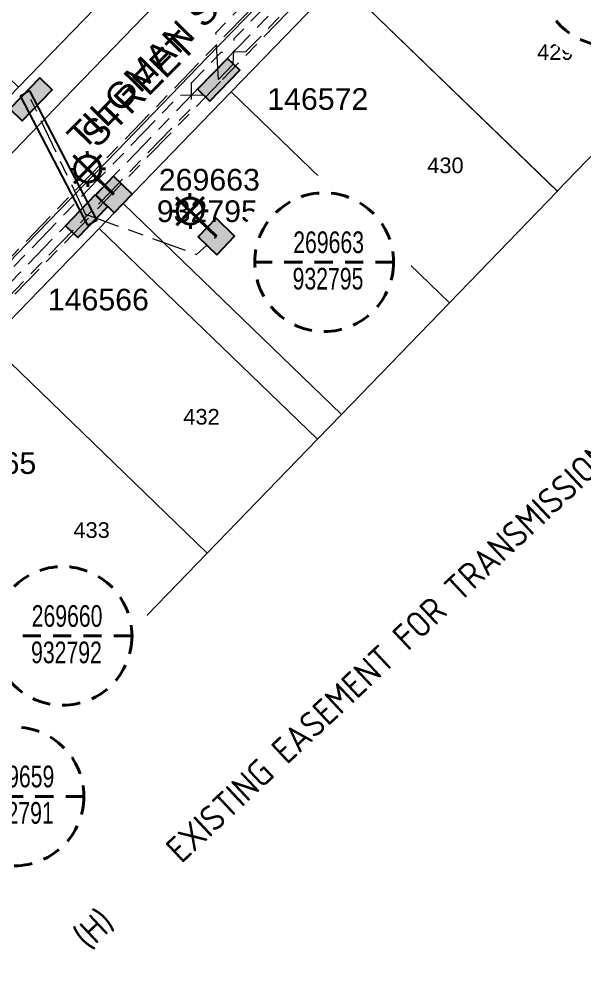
# Model space of a CAD drawing. Header units: metres. Extents: x 286940 to 288014, y 6148948 to 6150082.
# Drawn here: x 287357.4 to 287422.5, y 6149432.1 to 6149543.3 of the extents above; entities that cross this region are included whole.
import ezdxf
from ezdxf.enums import TextEntityAlignment as Align

# ---------------------------------------------------------------- set-up
doc = ezdxf.new("R2010")
doc.units = ezdxf.units.M
for name, pattern in [('Cable Exist UG', [8.2, 4, -1.2, 1.8, -1.2]), ('Dash', [5, 3, -2]), ('IE Trench LV', [6.5, 5, -1.5])]:
    doc.linetypes.add(name, pattern=pattern)
doc.layers.get('0').update_dxf_attribs({"color": 6})
doc.layers.add('_User Kerbs', color=2, linetype='Continuous', lineweight=5)
doc.layers.add('Cadastre Roads_SP_NEW', color=251, linetype='Continuous', lineweight=5)
for name, color, linetype in [('_User Miscellaneous10', 7, 'Continuous'), ('_User Miscellaneous12', 7, 'Continuous'), ('_User Stage 5 HV', 7, 'Continuous'), ('Equip_LV_EXT', 7, 'Continuous'), ('Equip_SP_SL_EXT', 7, 'Continuous'), ('Notes', 7, 'Continuous'), ('Notes_LV_MISC', 7, 'Continuous'), ('Notes_SL_MISC', 7, 'Continuous'), ('SupportsUG_SP_LV_SL_EXT', 7, 'Continuous'), ('UG_Details_SP_MISC', 7, 'Continuous')]:
    doc.layers.add(name, color=color, linetype=linetype)
doc.styles.add('COLUMN_LABEL', font='arial.ttf')
doc.styles.add('iecARIAL', font='arial.ttf', dxfattribs={"height": 2})
doc.styles.add('LotNum', font='isocp.shx', dxfattribs={"height": 1.8})
doc.styles.add('POLE_LABEL', font='arial.ttf')
doc.styles.add('RoadName', font='arial.ttf', dxfattribs={"height": 2.5})
doc.styles.get("Standard").update_dxf_attribs({"font": 'arial.ttf'})

# ---------------------------------------------------------------- blocks, each defined once
blk = doc.blocks.new('*U14')
blk.add_hatch(color=256).paths.add_polyline_path([(-2.475, 3), (-2.475, 1.02), (2.475, 1.02), (2.475, 3)])
blk.add_lwpolyline([(-2.475, 1.02), (2.475, 1.02), (2.475, 3), (-2.475, 3)], close=True)
at = {"style": 'iecARIAL', "flags": 8}
blk.add_attdef('ASSET_NUM', (1.5, 3.5), '', height=2.5, dxfattribs=at)
for tag, p, flags in [('OWNED_BY', (0, -0.2), 9), ('STATE', (0, -0.4), 9), ('SUPPORT_TYPE', (0, -0.6), 9), ('USAGE', (0, -0.8), 9), ('LEGEND', (0, -1), 9), ('LOCATION', (0, -1.2), 9), ('STREETNAME', (0, -1.8), 9), ('SUBURB', (0, -2), 1), ('NOTES', (0, -1.4), 9), ('PARENT', (0, -1.6), 9)]:
    blk.add_attdef(tag, p, '', height=0.2, dxfattribs=dict(flags=flags))
blk = doc.blocks.new('COLUMN_EXT')
blk.add_hatch(color=256).paths.add_polyline_path([(-1.49, 1.48), (-1.49, -1.49), (1.48, -1.49), (1.48, 1.48)])
blk.add_lwpolyline([(-1.49, -1.49), (1.48, -1.49), (1.48, 1.48), (-1.49, 1.48)], close=True)
for tag, height, style, flags, p in [('ASSET_NUM', 2.5, 'COLUMN_LABEL', 8, (2, 2)), ('STRUCTURE_PLANT_NUMBER', 0.2, 'POLE_LABEL', 9, (1.81, 0.03)), ('STREET_CODE', 0.2, 'COLUMN_LABEL', 9, (1.81, -0.2))]:
    blk.add_attdef(tag, text='', height=height, dxfattribs=dict(style=style, flags=flags)).set_placement(p, align=Align.MIDDLE_LEFT)
at = {"flags": 9}
for tag, p in [('COLUMN_TYPE', (1.81, -0.4)), ('OWNED_BY', (1.81, -0.6)), ('STATE', (1.81, -0.8)), ('USAGE', (1.81, -1)), ('LEGEND', (1.81, -1.2)), ('STREETNAME', (1.81, -1.6)), ('SUBURB', (1.81, -1.8)), ('LOCATION', (1.81, -1.4)), ('NOTES', (1.81, -2))]:
    blk.add_attdef(tag, text='', height=0.2, dxfattribs=at).set_placement(p, align=Align.MIDDLE_LEFT)
at = {"flags": 1}
blk.add_attdef('Z', (1.81, -2.35), '', height=0.2, dxfattribs=at)
blk = doc.blocks.new('SL_LANTERN_EXT')
at = {"lineweight": 40}
for p, q in [((-1.46, 5.68), (-1.06, 5.28)), ((0, 1.97), (0, 6.47)), ((1.46, 5.68), (1.06, 5.28)), ((-2.25, 4.22), (2.25, 4.22)), ((-1.46, 2.76), (-1.06, 3.16)), ((0, 0), (0, 2.72)), ((1.46, 2.76), (1.06, 3.16))]:
    blk.add_line(p, q, dxfattribs=at)
blk.add_circle((0, 4.22), 1.5, dxfattribs=at)
at = {"style": 'iecARIAL', "flags": 8}
blk.add_attdef('ASSET_NUM', (1.5, 1.5), '', height=2.5, dxfattribs=at)
for tag, p, height, flags in [('CONSTRUCTED_VOLTAGE', (0.98, -0.65), 0.2, 9), ('CONTROL_TYPE', (0.98, -0.85), 0.2, 9), ('LANTERN_PURPOSE', (0.98, -1.05), 0.2, 9), ('LANTERN_TYPE', (0.98, -1.25), 0.2, 9), ('LNUMBER', (2.18, -3.25), 2.5, 8), ('OPERATING_VOLTAGE', (0.98, -1.65), 0.2, 9), ('ORIENTATION', (0.98, -1.85), 0.2, 9), ('OWNED_BY', (0.98, -2.05), 0.2, 9), ('STATE', (0.98, -2.25), 0.2, 9), ('NO_PHASES', (0.98, -1.45), 0.2, 9), ('USAGE', (0.98, -2.45), 0.2, 9), ('CEXIST', (0.98, -2.65), 0.2, 9), ('CNEW', (0.98, -2.85), 0.2, 9), ('CNUMBER', (0.98, -3.05), 0.2, 9), ('CREMOVE', (0.98, -3.25), 0.2, 9), ('CREPLACE', (0.98, -3.45), 0.2, 9), ('LKINGHEIGHT', (0.98, -3.65), 0.2, 9), ('LBRACKET', (0.98, -3.85), 0.2, 9), ('LBRACKETVOCAB', (0.98, -4.05), 0.2, 9), ('LCATEGORY', (0.98, -4.25), 0.2, 9), ('LCHARGE1', (0.98, -4.45), 0.2, 9), ('LCHARGE1PERCENT', (0.98, -4.65), 0.2, 9), ('LCHARGE2', (0.98, -4.85), 0.2, 9), ('LCHARGE2PERCENT', (0.98, -5.05), 0.2, 9), ('LCHARGE3', (0.98, -5.25), 0.2, 9), ('LCHARGE3PERCENT', (0.98, -5.45), 0.2, 9), ('LEXIST', (0.98, -5.65), 0.2, 9), ('LLAMP', (0.98, -5.85), 0.2, 9), ('LLAMPVOCAB', (0.98, -6.05), 0.2, 9), ('LMAST', (0.98, -6.25), 0.2, 9), ('LMASTVOCAB', (0.98, -6.45), 0.2, 9), ('LNEW', (0.98, -6.65), 0.2, 9), ('LANTNUMBER', (0.98, -6.85), 0.2, 9), ('LOUTREACH', (0.98, -7.25), 0.2, 9), ('LOUTREACHVOCAB', (0.98, -7.45), 0.2, 9), ('LRATECODE', (0.98, -7.65), 0.2, 9), ('LREMOVE', (0.98, -7.85), 0.2, 9), ('LREPLACE', (0.98, -8.05), 0.2, 9), ('LTYPE', (0.98, -8.25), 0.2, 9), ('LTYPEVOCAB', (0.98, -8.45), 0.2, 9), ('LEGEND', (0.98, -8.65), 0.2, 9), ('LOCATION', (0.98, -8.85), 0.2, 9), ('NOTES', (0.98, -9.05), 0.2, 9), ('STREETNAME', (0.98, -9.25), 0.2, 9), ('SUBURB', (0.98, -9.45), 0.2, 1)]:
    blk.add_attdef(tag, p, '', height=height, dxfattribs=dict(flags=flags))
blk = doc.blocks.new('SLANTERN_NUM_EXT')
blk.add_wipeout([(-0.31, 10), (-0.94, 9.96), (-1.57, 9.88), (-2.18, 9.76), (-2.79, 9.61), (-3.39, 9.41), (-3.97, 9.18), (-4.54, 8.91), (-5.09, 8.61), (-5.62, 8.27), (-6.13, 7.91), (-6.62, 7.5), (-7.07, 7.07), (-7.5, 6.62), (-7.91, 6.13), (-8.27, 5.62), (-8.61, 5.09), (-8.91, 4.54), (-9.18, 3.97), (-9.41, 3.39), (-9.61, 2.79), (-9.76, 2.18), (-9.88, 1.57), (-9.96, 0.94), (-10, 0.31), (-10, -0.31), (-9.96, -0.94), (-9.88, -1.57), (-9.76, -2.18), (-9.61, -2.79), (-9.41, -3.39), (-9.18, -3.97), (-8.91, -4.54), (-8.61, -5.09), (-8.27, -5.62), (-7.91, -6.13), (-7.5, -6.62), (-7.07, -7.07), (-6.62, -7.5), (-6.13, -7.91), (-5.62, -8.27), (-5.09, -8.61), (-4.54, -8.91), (-3.97, -9.18), (-3.39, -9.41), (-2.79, -9.61), (-2.18, -9.76), (-1.57, -9.88), (-0.94, -9.96), (-0.31, -10), (0.31, -10), (0.94, -9.96), (1.57, -9.88), (2.18, -9.76), (2.79, -9.61), (3.39, -9.41), (3.97, -9.18), (4.54, -8.91), (5.09, -8.61), (5.62, -8.27), (6.13, -7.91), (6.62, -7.5), (7.07, -7.07), (7.5, -6.62), (7.91, -6.13), (8.27, -5.62), (8.61, -5.09), (8.91, -4.54), (9.18, -3.97), (9.41, -3.39), (9.61, -2.79), (9.76, -2.18), (9.88, -1.57), (9.96, -0.94), (10, -0.31), (10, 0.31), (9.96, 0.94), (9.88, 1.57), (9.76, 2.18), (9.61, 2.79), (9.41, 3.39), (9.18, 3.97), (8.91, 4.54), (8.61, 5.09), (8.27, 5.62), (7.91, 6.13), (7.5, 6.62), (7.07, 7.07), (6.62, 7.5), (6.13, 7.91), (5.62, 8.27), (5.09, 8.61), (4.54, 8.91), (3.97, 9.18), (3.39, 9.41), (2.79, 9.61), (2.18, 9.76), (1.57, 9.88), (0.94, 9.96), (0.31, 10)])
at = {"linetype": 'Dash', "lineweight": 40, "ltscale": 0.7}
blk.add_line((8, 0), (-8, 0), dxfattribs=at)
blk.add_circle((0, 0), 8, dxfattribs=at)
at = {"lineweight": 40, "width": 0.7}
for tag, p in [('SNUMBER', (0.51, 1.05)), ('CNUMBER', (0.44, -3.15))]:
    blk.add_attdef(tag, text='', height=2.5, dxfattribs=at).set_placement(p, align=Align.CENTER)
at = {"lineweight": 40, "flags": 1}
blk.add_attdef('Z', (0, 0), '', height=0.2, dxfattribs=at)

msp = doc.modelspace()

# ---------------------------------------------------------------- linework, layer by layer
at = {"layer": '_User Kerbs', "color": 251, "linetype": 'Continuous'}
msp.add_lwpolyline([(287314.32596, 6149471.94547), (287316.51846, 6149474.21257), (287326.94618, 6149484.99509), (287337.3739, 6149495.7776), (287347.80162, 6149506.56012), (287358.22934, 6149517.34264), (287368.65706, 6149528.12515), (287379.08478, 6149538.90767), (287389.05368, 6149549.21575), (287389.5125, 6149549.69018), (287392.54557, 6149552.82646), (287399.94022, 6149560.4727), (287410.36794, 6149571.25522), (287416.88037, 6149577.98923)], dxfattribs=at)
at = {"layer": '_User Kerbs', "color": 251, "linetype": 'Continuous', "elevation": 22.7919}
msp.add_lwpolyline([(287311.82159, 6149481.64046), (287320.80733, 6149490.93193), (287331.23505, 6149501.71445), (287341.66277, 6149512.49697), (287352.09049, 6149523.27948), (287362.51821, 6149534.062), (287372.94593, 6149544.84452), (287377.7223, 6149549.7834)], dxfattribs=at)
at = {"layer": '_User Miscellaneous10'}
for p, q in [((287358.58454, 6149535.05795), (287358.05236, 6149534.78084)), ((287358.58454, 6149535.05795), (287366.35502, 6149520.13478)), ((287357.52019, 6149534.50374), (287358.05236, 6149534.78084)), ((287357.52019, 6149534.50374), (287365.29067, 6149519.58057)), ((287365.29067, 6149519.58057), (287365.82285, 6149519.85767)), ((287366.35502, 6149520.13478), (287365.82285, 6149519.85767))]:
    msp.add_line(p, q, dxfattribs=at)
at = {"layer": '_User Miscellaneous12', "lineweight": 0}
msp.add_lwpolyline([(287352.87597, 6149576.92701, -0.147875604), (287364.01804, 6149570.6967), (287374.8894, 6149559.40826), (287374.88338, 6149553.65177), (287357.31916, 6149535.48994), (287334.31646, 6149557.73574)], format="xyb", close=True, dxfattribs=at)
for points in [[(287406.72972, 6149560.68876), (287431.89576, 6149536.36486), (287419.44518, 6149523.49028), (287394.28597, 6149547.82162)], [(287394.28597, 6149547.82162), (287419.45201, 6149523.49772), (287407.00143, 6149510.62314), (287381.84223, 6149534.95449)], [(287381.84223, 6149534.95449), (287407.00827, 6149510.63058), (287394.55769, 6149497.756), (287369.39848, 6149522.08735)], [(287366.61776, 6149519.21201), (287391.78096, 6149494.88555), (287379.08295, 6149481.75475), (287353.92091, 6149506.08353)], [(287353.92091, 6149506.08353), (287379.08695, 6149481.75963), (287366.38894, 6149468.62883), (287341.22973, 6149492.96018)], [(287341.2269, 6149492.95762), (287366.39294, 6149468.63371), (287353.69493, 6149455.50292), (287328.53572, 6149479.83426)]]:
    msp.add_lwpolyline(points, close=True, dxfattribs=at)
msp.add_lwpolyline([(287369.39848, 6149522.08735), (287366.61776, 6149519.21201), (287391.78096, 6149494.88555), (287394.55769, 6149497.756), (287369.39848, 6149522.08735)], dxfattribs=at)
at = {"layer": '_User Stage 5 HV', "linetype": 'Cable Exist UG', "lineweight": 0, "flags": 128}
for points in [[(287448.04588, 6149618.2217, -0.013774746), (287444.69086, 6149612.14556, -0.016024107), (287440.37338, 6149605.32132, -0.028286226), (287434.45766, 6149597.45892), (287418.28458, 6149579.86995), (287403.13404, 6149564.16311), (287390.6918, 6149551.29753), (287378.24805, 6149538.43039), (287365.80431, 6149525.56326), (287363.02358, 6149522.68792), (287350.32957, 6149509.562), (287337.63277, 6149496.43357), (287324.9415, 6149483.31012), (287312.54959, 6149470.49699), (287311.73389, 6149460.77026, 0.000009982), (287330.68671, 6149433.14651), (287333.27568, 6149429.3731, 0.03779774), (287365.65664, 6149389.41029), (287370.63275, 6149383.79011), (287370.63275, 6149383.79011)], [(287449.83493, 6149612.78596), (287447.66078, 6149613.2963, -0.004880066), (287446.4144, 6149611.13096, -0.016009173), (287442.03269, 6149604.20474, -0.028383068), (287435.95808, 6149596.13587), (287419.74064, 6149578.49865), (287404.57261, 6149562.77368), (287392.12947, 6149549.90717), (287379.68572, 6149537.04003), (287367.24198, 6149524.17289), (287364.46125, 6149521.29756), (287351.76724, 6149508.17164), (287339.07042, 6149495.04319), (287326.37919, 6149481.91978), (287314.48299, 6149469.61921), (287313.78649, 6149461.31372, 0.000009769), (287332.33584, 6149434.27804), (287334.92252, 6149430.50796, 0.03781824), (287367.13291, 6149390.75997), (287375.5767, 6149381.22329), (287382.98137, 6149389.95007)]]:
    msp.add_lwpolyline(points, format="xyb", dxfattribs=at)
at = {"layer": 'Cadastre Roads_SP_NEW', "color": 2, "lineweight": 0}
msp.add_lwpolyline([(287322.03974, 6149422.77105), (287314.58514, 6149433.63612), (287304.60503, 6149448.18211), (287295.26398, 6149461.79666), (287295.26398, 6149461.79666), (287293.47654, 6149464.40185, 0.012443729), (287283.69218, 6149477.09312, 0.008761577), (287276.42983, 6149485.72956, 0.008761577), (287268.86934, 6149494.10623, 0.165908571), (287259.75265, 6149498.97156), (287262.64524, 6149516.73762, -0.103971266), (287275.69453, 6149511.69732, -0.030415347), (287279.01768, 6149509.24058, -0.040473528), (287283.31732, 6149505.00136, -0.010372964), (287292.65748, 6149494.46813, -0.010373281), (287301.5536, 6149483.55728), (287306.94628, 6149483.40315), (287317.38311, 6149468.30256), (287316.86538, 6149462.12891, 0.000009451), (287334.80954, 6149435.97534), (287337.39278, 6149432.21027, 0.037849332), (287369.34719, 6149392.78464)], format="xyb", dxfattribs=at)
msp.add_lwpolyline([(287394.28597, 6149547.82162), (287381.84223, 6149534.95449), (287369.39848, 6149522.08735), (287366.61776, 6149519.21201), (287353.92374, 6149506.0861), (287341.2269, 6149492.95762), (287328.53572, 6149479.83426), (287317.38311, 6149468.30256), (287306.94643, 6149483.4032), (287326.73116, 6149503.8612), (287342.02518, 6149519.67558), (287357.31916, 6149535.48994), (287374.88338, 6149553.65177)], dxfattribs=at)
at = {"layer": 'Notes_LV_MISC', "color": 7, "linetype": 'Cable Exist UG', "lineweight": 0, "flags": 128}
for points in [[(287313.24426, 6149463.85386), (287313.8463, 6149468.00963), (287315.4497, 6149469.18033), (287327.09803, 6149481.2246), (287336.86037, 6149491.31939), (287336.7683, 6149495.11985), (287340.81024, 6149499.27362), (287344.45371, 6149499.17103), (287352.48608, 6149507.47646), (287365.18009, 6149520.60238), (287367.96081, 6149523.47771), (287377.28663, 6149533.12084), (287377.28663, 6149535.99779), (287380.70236, 6149539.52973), (287383.54714, 6149539.59436), (287392.8483, 6149549.21199), (287405.2919, 6149562.07897), (287433.16128, 6149591.70531), (287433.10352, 6149594.56286), (287435.22847, 6149596.82176, 0.028244535), (287441.20304, 6149604.76304, 0.015085476), (287445.31194, 6149611.23113), (287452.45539, 6149609.59185), (287450.08881, 6149599.27867), (287466.75091, 6149595.45519), (287467.78101, 6149599.94419), (287467.781, 6149599.94419)], [(287380.36862, 6149536.37961), (287382.08919, 6149538.15872), (287382.20837, 6149541.12106), (287404.43414, 6149564.08608), (287431.82708, 6149593.20595), (287434.67575, 6149593.31525), (287436.72159, 6149595.49007, 0.02837262), (287442.86234, 6149603.64645, 0.012237695), (287446.27831, 6149608.95738), (287450.05875, 6149608.08985), (287447.69216, 6149597.77665), (287468.25293, 6149593.05854), (287470.61948, 6149603.37159), (287468.67015, 6149603.81892)], [(287380.36862, 6149536.37961), (287380.08919, 6149541.77265), (287389.97296, 6149551.99271), (287394.34084, 6149556.5092), (287372.66126, 6149579.02052, 0.043107569), (287368.25491, 6149582.87013, 0.043098927), (287363.25366, 6149585.90731, 0.059160336), (287355.69652, 6149588.59271), (287339.99395, 6149592.23166), (287328.63914, 6149594.86304), (287327.16019, 6149597.24848)]]:
    msp.add_lwpolyline(points, format="xyb", dxfattribs=at)
for points in [[(287338.06165, 6149492.57563), (287342.1952, 6149496.84982), (287343.20601, 6149497.94996), (287343.23223, 6149500.78493), (287351.04841, 6149508.86682), (287363.74242, 6149521.99274), (287366.52314, 6149524.86808), (287375.92523, 6149534.59006), (287378.64804, 6149534.60049)], [(287365.18009, 6149520.60238), (287365.18009, 6149520.60238), (287358.764, 6149534.0926), (287358.764, 6149534.0926)], [(287365.06491, 6149520.8445), (287377.83204, 6149516.21409), (287380.14939, 6149518.27614)]]:
    msp.add_lwpolyline(points, dxfattribs=at)
at = {"layer": 'UG_Details_SP_MISC', "color": 7, "linetype": 'Cable Exist UG', "lineweight": 0, "flags": 128}
for points in [[(287405.50768, 6149561.87055), (287393.06395, 6149549.00343), (287380.83988, 6149536.36344)], [(287380.62021, 6149536.1363), (287368.17646, 6149523.26916), (287365.6161, 6149520.62168)], [(287365.39574, 6149520.39382), (287352.70173, 6149507.2679), (287340.033, 6149494.16851)]]:
    msp.add_lwpolyline(points, dxfattribs=at)

# ---------------------------------------------------------------- block references
at = {"layer": 'Equip_LV_EXT'}
ref = msp.add_blockref('*U14', (287381.84223, 6149534.95449), dxfattribs=dict(at, rotation=45.95800000000001))
ref.add_attrib('ASSET_NUM', '146572', (287386.00525, 6149532.88068), dxfattribs={"layer": '0', "height": 2.5, "style": 'iecARIAL'})
ref = msp.add_blockref('*U14', (287357.31935, 6149535.48976), dxfattribs=dict(at, rotation=225.958))
ref.add_attrib('ASSET_NUM', '146566A', (287339.81891, 6149535.75234), dxfattribs={"layer": '0', "height": 2.5, "style": 'iecARIAL'})
ref = msp.add_blockref('*U14', (287366.61776, 6149519.21201), dxfattribs=dict(at, rotation=45.95800000000001))
ref.add_attrib('ASSET_NUM', '146566', (287360.70702, 6149509.74321), dxfattribs={"layer": '0', "height": 2.5, "style": 'iecARIAL'})
ref = msp.add_blockref('*U14', (287341.22973, 6149492.96018), dxfattribs=dict(at, rotation=45.95800000000001))
ref.add_attrib('ASSET_NUM', 'S146565', (287345.39276, 6149490.88637), dxfattribs={"layer": '0', "height": 2.5, "style": 'iecARIAL'})
at = {"layer": 'Equip_SP_SL_EXT', "linetype": 'IE Trench LV'}
ref = msp.add_blockref('SL_LANTERN_EXT', (287368.33102, 6149523.1197), dxfattribs=dict(at, rotation=45.95799998280739))
ref.add_attrib('ASSET_NUM', '269663', (287373.50538, 6149523.57146), dxfattribs={"layer": '0', "height": 2.5, "style": 'iecARIAL'})
at = {"layer": 'Notes_SL_MISC', "linetype": 'IE Trench LV'}
ref = msp.add_blockref('SL_LANTERN_EXT', (287380.14939, 6149518.27614), dxfattribs=dict(at, rotation=45.95799998280739))
ref.add_attrib('ASSET_NUM', 'L', (287385.32375, 6149518.72791), dxfattribs={"layer": '0', "height": 2.5, "style": 'iecARIAL'})
at = {"layer": 'Notes_SL_MISC'}
ref = msp.add_blockref('COLUMN_EXT', (287380.14938, 6149518.27615), dxfattribs=dict(at, rotation=45.95812677816374))
ref.add_attrib('ASSET_NUM', 'C', dxfattribs={"layer": '0', "height": 2.5, "style": 'COLUMN_LABEL'}).set_placement((287385.09001, 6149516.34398), align=Align.MIDDLE_LEFT)
at = {"layer": 'Notes_SL_MISC', "linetype": 'IE Trench LV'}
ref = msp.add_blockref('SL_LANTERN_EXT', (287333.18542, 6149475.33795), dxfattribs=dict(at, rotation=45.95799998280739))
ref.add_attrib('ASSET_NUM', 'L', (287355.99035, 6149475.0882), dxfattribs={"layer": '0', "height": 2.5, "style": 'iecARIAL'})
at = {"layer": 'Notes_SL_MISC'}
ref = msp.add_blockref('COLUMN_EXT', (287333.18011, 6149475.33283), dxfattribs=dict(at, rotation=45.95812677816374))
ref.add_attrib('ASSET_NUM', 'C', dxfattribs={"layer": '0', "height": 2.5, "style": 'COLUMN_LABEL'}).set_placement((287355.99035, 6149472.18654), align=Align.MIDDLE_LEFT)
at = {"layer": 'SupportsUG_SP_LV_SL_EXT'}
ref = msp.add_blockref('COLUMN_EXT', (287368.33101, 6149523.11971), dxfattribs=dict(at, rotation=45.95812677816374))
ref.add_attrib('ASSET_NUM', '932795', dxfattribs={"layer": '0', "height": 2.5, "style": 'COLUMN_LABEL'}).set_placement((287373.27164, 6149521.18753), align=Align.MIDDLE_LEFT)

# ---------------------------------------------------------------- texts
at = {"layer": '_User Miscellaneous12'}
for s, p in [('429', (287419.21417, 6149540.44865)), ('430', (287406.54977, 6149527.37763)), ('431', (287393.66084, 6149514.17758)), ('432', (287378.42463, 6149498.37523)), ('433', (287365.7562, 6149485.30805))]:
    msp.add_text(s, height=1.8, dxfattribs=at).set_placement(p, align=Align.TOP_CENTER)
at = {"layer": '_User Miscellaneous12', "lineweight": 0, "style": 'LotNum'}
msp.add_text('(H)      EXISTING EASEMENT FOR TRANSMISSION LINE', height=3, rotation=43.1881697, dxfattribs=at).set_placement((287396.89073, 6149469.46204), align=Align.TOP_CENTER)
at = {"layer": 'Cadastre Roads_SP_NEW', "color": 2, "lineweight": 0, "style": 'RoadName'}
msp.add_text('STREET', height=3, rotation=45.5160377, dxfattribs=at).set_placement((287366.42154, 6149528.34807))
at = {"layer": 'Notes', "color": 2, "lineweight": 0, "style": 'RoadName'}
msp.add_text('TILGMAN STREET', height=3, rotation=45.5160377, dxfattribs=at).set_placement((287364.81657, 6149528.0636))

# ---------------------------------------------------------------- next in the draw order: block references
at = {"layer": 'Notes_SL_MISC'}
for p, values in [((287425.48593, 6149548.2351), {'SNUMBER': '269664', 'CNUMBER': '932796'}), ((287392.57082, 6149515.30695), {'SNUMBER': '269663', 'CNUMBER': '932795'}), ((287356.86741, 6149453.68602), {'SNUMBER': '269659', 'CNUMBER': '932791'})]:
    msp.add_blockref('SLANTERN_NUM_EXT', p, dxfattribs=at).add_auto_attribs(values)

# ---------------------------------------------------------------- next in the draw order: block references
msp.add_blockref('SLANTERN_NUM_EXT', (287362.41597, 6149472.19995), dxfattribs=at).add_auto_attribs({'SNUMBER': '269660', 'CNUMBER': '932792'})

doc.saveas('drawing.dxf')
